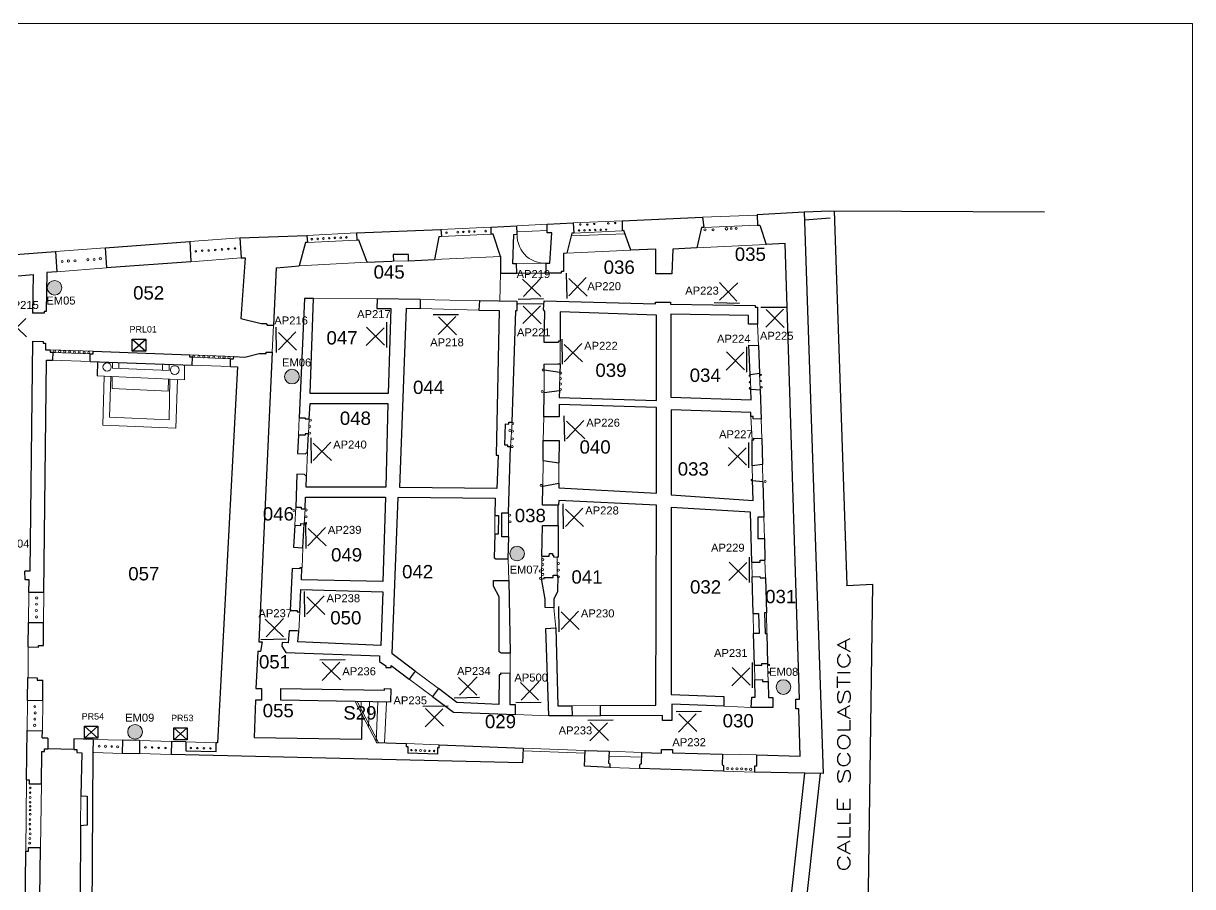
# Model space of a CAD drawing. Header units: millimetres. Extents: x 13761 to 22161, y -4513 to 1427.
# Drawn here: x 17777 to 22161, y -1811 to 1427 of the extents above; entities that cross this region are included whole.
import ezdxf
from ezdxf.enums import TextEntityAlignment as Align

# ---------------------------------------------------------------- set-up
doc = ezdxf.new("R2010")
doc.units = ezdxf.units.MM
doc.layers.add('CODICE EMERGENZE', color=190, linetype='Continuous')
doc.layers.add('CODICE LAMDADINE', color=150, linetype='Continuous')
for name, color, linetype, lineweight in [('LAMPADE DI EMERGENZA', 3, 'Continuous', 18), ('LAMPADINE', 30, 'Continuous', 30), ('MURI', 7, 'Continuous', 9), ('VANI', 66, 'Continuous', 9)]:
    doc.layers.add(name, color=color, linetype=linetype, lineweight=lineweight)
doc.styles.add('DITTA', font='COMPLEX.SHX', dxfattribs={"height": 60})
doc.styles.add('ducale_200', font='ARIAL.TTF', dxfattribs={"height": 1})
doc.styles.get("Standard").update_dxf_attribs({"font": 'ARIAL.TTF'})

msp = doc.modelspace()

# ---------------------------------------------------------------- hatches: boundary and pattern name
at = {"layer": 'LAMPADE DI EMERGENZA'}
for color, points in [(256, [(17865.9, 434.9, 1), (17920.9, 434.9, 1)]), (5, [(18756.1, 101.6, 1), (18811, 101.6, 1)]), (5, [(19600.4, -561.9, 1), (19655.4, -561.9, 1)]), (5, [(20599, -1062.7, 1), (20654, -1062.7, 1)]), (256, [(18167.8, -1230.6, 1), (18222.8, -1230.6, 1)])]:
    msp.add_hatch(color=color, dxfattribs=at).paths.add_polyline_path(points)

# ---------------------------------------------------------------- linework, layer by layer
for centre in [(17893.4, 434.9), (18195.3, -1230.6)]:
    msp.add_circle(centre, 27.5, dxfattribs=at)
at = {"layer": 'LAMPADE DI EMERGENZA', "color": 5}
for centre in [(18783.5, 101.6), (19627.9, -561.9), (20626.5, -1062.7)]:
    msp.add_circle(centre, 27.5, dxfattribs=at)
at = {"layer": 'LAMPADINE'}
for p, q in [((19811.9, 489.8), (19813.8, 395)), ((19648.2, 467.7), (19716.6, 402)), ((19651.4, 402.1), (19717.1, 470.5)), ((19887.2, 472.9), (19821.5, 404.6)), ((19821.6, 469.8), (19890, 404)), ((20386.9, 454.3), (20452.1, 385.3)), ((20386.9, 388.6), (20455.9, 453.7)), ((19630.3, 375.3), (19725.2, 375.6)), ((19631.4, 392.4), (19726.2, 394.3)), ((19648.9, 300.4), (19715.8, 367.7)), ((19650.5, 366.1), (19717.9, 299.2)), ((20366.5, 379.9), (20461.3, 377.1)), ((20541.4, 362.3), (20636.3, 362.7)), ((20560, 287.4), (20626.8, 354.7)), ((20561.6, 353.1), (20628.9, 286.3)), ((17785.3, 319.9), (17719.5, 251.6)), ((17719.6, 316.8), (17788, 251)), ((19312.6, 334.7), (19407.5, 335)), ((19331.2, 259.7), (19398.1, 327)), ((19332.9, 325.4), (19400.2, 258.6)), ((18723.1, 287.2), (18725, 192.3)), ((18798.5, 270.3), (18732.7, 201.9)), ((18732.8, 267.2), (18801.2, 201.4)), ((19129.1, 285.3), (19062.2, 218)), ((19063.4, 286.9), (19130.7, 220.1)), ((19138.3, 305.5), (19138.6, 210.6)), ((18185.1, 242.3), (18235.3, 197.7)), ((18185.1, 197.7), (18235.3, 242.3)), ((18185.1, 242.3), (18235.3, 242.3)), ((18185.1, 197.7), (18185.1, 242.3)), ((18235.3, 242.3), (18235.3, 197.7)), ((19795, 242.7), (19796.9, 147.9)), ((19870.3, 225.8), (19804.6, 157.5)), ((19804.7, 222.7), (19873.1, 156.9)), ((18235.3, 197.7), (18185.1, 197.7)), ((20478.4, 192.9), (20411.5, 125.7)), ((20412.7, 194.6), (20479.9, 127.7)), ((20487.6, 213.1), (20487.9, 118.3)), ((19803.1, -45.8), (19805, -140.7)), ((19878.5, -62.7), (19812.7, -131)), ((19812.8, -65.8), (19881.2, -131.6)), ((18853.9, -127.7), (18855.8, -222.6)), ((18929.3, -144.6), (18863.5, -212.9)), ((18863.6, -147.7), (18932, -213.5)), ((20486.2, -165.4), (20419.3, -232.7)), ((20420.5, -163.7), (20487.8, -230.6)), ((20495.4, -145.2), (20495.7, -240.1)), ((19799.1, -375), (19800.9, -469.8)), ((19874.4, -391.8), (19808.7, -460.2)), ((19808.8, -395), (19877.1, -460.7)), ((18834.1, -447.7), (18835.9, -542.5)), ((18909.4, -464.5), (18843.7, -532.9)), ((18843.8, -467.6), (18912.1, -533.4)), ((20488.6, -595.5), (20421.7, -662.7)), ((20422.9, -593.8), (20490.2, -660.7)), ((20497.8, -575.3), (20498.1, -670.1)), ((18829.1, -704.3), (18830.9, -799.1)), ((18904.4, -721.1), (18838.7, -789.5)), ((18838.8, -724.2), (18907.1, -790)), ((19782.8, -761), (19784.7, -855.9)), ((19858.1, -777.9), (19792.4, -846.2)), ((19792.5, -781), (19860.9, -846.8)), ((18683.3, -808.5), (18751.7, -874.2)), ((18686.4, -874.1), (18752.2, -805.8)), ((18666.5, -883.8), (18761.3, -882)), ((18982.8, -960.2), (18887.9, -961.2)), ((18962.7, -969.7), (18896.3, -1037.5)), ((18965.2, -1035.4), (18897.5, -969)), ((20499.8, -990.5), (20432.9, -1057.7)), ((20434.1, -988.8), (20501.4, -1055.7)), ((20509, -970.3), (20509.3, -1065.1)), ((19408.6, -1027.3), (19476.9, -1093.1)), ((19411.7, -1092.9), (19477.5, -1024.6)), ((19640, -1045.8), (19708.3, -1111.6)), ((19643.1, -1111.5), (19708.8, -1043.1)), ((19369.5, -1134.6), (19274.7, -1135.6)), ((19391.7, -1102.6), (19486.6, -1100.8)), ((19623.1, -1121.2), (19717.9, -1119.3)), ((19349.4, -1144.1), (19283.1, -1211.8)), ((19352, -1209.7), (19284.2, -1143.4)), ((20319, -1154), (20224.1, -1155)), ((20298.9, -1163.5), (20232.5, -1231.3)), ((20301.4, -1229.2), (20233.6, -1162.8)), ((18005.6, -1209.6), (18055.8, -1254.2)), ((18005.6, -1254.2), (18055.8, -1209.6)), ((18005.6, -1209.6), (18055.8, -1209.6)), ((18005.6, -1254.2), (18005.6, -1209.6)), ((18055.8, -1209.6), (18055.8, -1254.2)), ((18340.9, -1215.5), (18391.1, -1260.2)), ((18340.9, -1260.2), (18391.1, -1215.5)), ((18340.9, -1215.5), (18391.1, -1215.5)), ((18340.9, -1260.2), (18340.9, -1215.5)), ((18391.1, -1215.5), (18391.1, -1260.2)), ((19987.4, -1187.4), (19892.5, -1188.4)), ((19967.3, -1196.9), (19901, -1264.7)), ((19969.9, -1262.6), (19902.1, -1196.2)), ((18055.8, -1254.2), (18005.6, -1254.2)), ((18391.1, -1260.2), (18340.9, -1260.2))]:
    msp.add_line(p, q, dxfattribs=at)
at = {"layer": 'MURI', "linetype": 'Continuous', "ltscale": 0.1}
msp.add_line((19680.6, 1426.7), (13760.6, 1426.7), dxfattribs=at)
at = {"layer": 'MURI'}
for p, q in [((13760.6, 1426.7), (22160.6, 1426.7)), ((22160.6, 1426.7), (22160.6, -4513.3)), ((19789, 150), (19789, 235.2)), ((19728.5, -48.5), (19725.7, -137.5)), ((19621.3, -1166), (19747, -1171)), ((19212.9, -1274.6), (19211.6, -1274.6))]:
    msp.add_line(p, q, dxfattribs=at)
at = {"layer": 'MURI', "color": 252}
for p, q in [((20323.3, 699.4), (20528.4, 707.5)), ((19342.1, 653.4), (19529.9, 661.8)), ((19627.1, 667), (19741.1, 673.3)), ((19838.3, 678.5), (20022.3, 685.8)), ((20529.6, 670), (20327.5, 660.7)), ((18400.3, 608.7), (18588, 622.7)), ((18839.8, 631), (19025.4, 640.9)), ((19344.2, 627.3), (19529.9, 635.7)), ((19741.1, 650), (19627.9, 644.5)), ((20032, 637.7), (19830.5, 629.2)), ((19840.4, 639.8), (20022.2, 648.4)), ((17896.8, 571.2), (18083.8, 585.1)), ((19025.4, 613.7), (18841.4, 604.6)), ((19814.8, 564.2), (20054.4, 575.9)), ((20301.1, 584.9), (20561.1, 597.8)), ((18593.6, 546.9), (18404.2, 532.8)), ((18810.1, 517.2), (19066.1, 531.1)), ((19164.4, 535.4), (19220.9, 536.4)), ((19318.1, 540.6), (19565.5, 552.1)), ((19736.9, 527), (19625.1, 524.9)), ((18088.6, 509.3), (17901.5, 495.3)), ((19565.5, 489.4), (19563.6, 385.1)), ((19736.9, 489.4), (19627.1, 489.4)), ((19103, 393.5), (18865, 395.1)), ((19264.5, 356.9), (19484.9, 351.5)), ((19264.8, 390.6), (19486.3, 386.6)), ((18709.9, 192.9), (18714.7, 294.8)), ((20532.6, 218.3), (20529, 298.2)), ((18038.3, 196.7), (17877.6, 202.8)), ((18027.6, 187.5), (17887.3, 192.5)), ((17967.8, 189.6), (17967.1, 189.6)), ((18400.3, 183), (18565.3, 176.7)), ((18414.3, 182.5), (18417.3, 182.3)), ((18527.9, 178.1), (18530, 178.1)), ((17886.3, 163.1), (18027.6, 158.1)), ((18110.6, 155.2), (18110.6, 132.9)), ((18110.6, 132.9), (18323, 124.1)), ((18134.7, 154.3), (18134.7, 131.9)), ((18298.8, 148.5), (18298.8, 125.1)), ((18323, 124.1), (18323, 147.7)), ((18380.9, 90.3), (18380.9, 145.6)), ((18409.7, 144.6), (18553.5, 139.5)), ((18410.3, 174.3), (18553.5, 169)), ((18454.3, 172.6), (18451.5, 172.7)), ((18473.1, 171.9), (18470.4, 172)), ((18511, 170.5), (18508.6, 170.6)), ((18052.7, 104.8), (18380.9, 90.3)), ((18079, 103.6), (18074.4, -80.9)), ((18103.9, 102.5), (18099.3, -50.4)), ((18109.8, 102.3), (18109.8, 56.6)), ((18319.7, 46.9), (18321.2, 93)), ((18323.8, -60), (18325.9, 92.7)), ((18347.9, -91.4), (18353.9, 91.5)), ((19729.7, 127.8), (19729, 42.5)), ((19788.1, 117.9), (19786.2, 50)), ((19787.5, 97.5), (19787.4, 91.8)), ((20501.4, 110.1), (20504, 55.3)), ((20536.7, 115.2), (20539.1, 52.4)), ((18109.8, 56.6), (18319.7, 46.9)), ((19786.9, 76.1), (19786.8, 71.9)), ((18074.4, -80.9), (18347.9, -91.4)), ((18099.3, -50.4), (18323.8, -60)), ((18810.5, -52.4), (18807.6, -117.6)), ((18848.1, -56.9), (18845.4, -112.8)), ((19609.4, -69), (19602.6, -161.5)), ((20504.7, -48.1), (20509, -135.3)), ((20543.5, -57.7), (20545.9, -130.5)), ((18837.9, -272.6), (18842.2, -180.2)), ((19725, -212.5), (19724, -308.7)), ((19784.5, -221.2), (19784, -298.5)), ((20509.1, -232.9), (20510.5, -288.9)), ((20547.9, -227.4), (20549.6, -292.5)), ((18798, -388), (18793.9, -455.7)), ((18832.8, -394), (18829.8, -450.6)), ((19544.6, -419.1), (19543.7, -489.5)), ((19595.6, -408.9), (19595.6, -498.8)), ((20553, -425), (20555.1, -505.2)), ((18825, -539.9), (18821.4, -615.8)), ((19594.7, -582), (19596.9, -662.5)), ((19720.8, -571.4), (19719.6, -656.1)), ((19777.4, -644), (19777.4, -575)), ((20507.6, -594.7), (20509, -648.8)), ((20557.2, -587.2), (20558.9, -653)), ((17797.5, -706.7), (17796.1, -820.2)), ((17853.8, -706.7), (17852.5, -820.2)), ((18809, -853), (18813.3, -780)), ((19772.6, -840.4), (19765.6, -765.1)), ((20512.6, -786.2), (20514.6, -862.1)), ((20562.3, -784.6), (20564.3, -861.5)), ((17795, -911.6), (17795, -1027)), ((19601.7, -1011.6), (19601.7, -936.1)), ((19245.6, -1002.5), (19333.1, -1068.3)), ((20517.7, -980.4), (20519.1, -1036.1)), ((20567.2, -974.5), (20568.9, -1042.1)), ((19310.2, -1097.5), (19223.5, -1032.5)), ((17792.6, -1113.1), (17791.2, -1225.8)), ((17849.2, -1112.4), (17848.1, -1226.4)), ((19020.6, -1116.6), (19100, -1269.1)), ((19028.2, -1116.8), (19107.5, -1270.5)), ((19043.1, -1117.2), (19041.4, -1154.9)), ((19074.6, -1117.9), (19070.4, -1211.1)), ((19106.1, -1118.7), (19099.4, -1268)), ((19137.6, -1119.4), (19130.8, -1271.4)), ((19834.8, -1132.5), (19940.5, -1131.9)), ((20505, -1139.4), (20403.3, -1133.8)), ((19940.7, -1170.1), (19835, -1171.2)), ((18038.8, -1258.8), (18148.2, -1261.9)), ((18212.3, -1263.6), (18331.5, -1266.9)), ((18383.4, -1268.3), (18499.4, -1271.5)), ((18040.9, -1308.7), (18147.6, -1311.3)), ((18330.1, -1315.6), (18211.7, -1312.3)), ((19211.6, -1274.6), (19335.2, -1279.2)), ((19650, -1302), (19882.7, -1310.9)), ((19650.4, -1291.3), (19883.1, -1300.3)), ((19973.4, -1303.7), (20094.2, -1308.4)), ((20397.6, -1314.1), (20525.9, -1317.4)), ((19972.3, -1321.3), (20093.8, -1326)), ((19975.3, -1363.9), (20087.1, -1368.1)), ((20401.7, -1378.6), (20517.9, -1382)), ((17788.9, -1411), (17785.7, -1678.5)), ((17844.7, -1425.9), (17841.3, -1664.3)), ((17991.9, -1470.9), (17991.2, -1583.3))]:
    msp.add_line(p, q, dxfattribs=at)
at = {"layer": 'MURI', "linetype": 'ByBlock', "lineweight": 30}
for p, q in [((20528.4, 710.1), (20704.5, 719.3)), ((20528.4, 710.1), (20528.4, 707.5)), ((20528.4, 707.5), (20529.6, 670)), ((20704.5, 719.3), (20800.2, 724.2)), ((20704.5, 719.3), (20774.9, -1387.5)), ((20800.2, 724.2), (21605.6, 720.4)), ((20816.8, 724.2), (20864.2, -680.7)), ((19529.9, 661.8), (19627.1, 667)), ((19529.9, 661.8), (19529.9, 635.7)), ((19628.2, 635.7), (19627.1, 667)), ((19741.1, 673.3), (19838.3, 678.5)), ((19741.1, 640.9), (19741.1, 673.3)), ((19838.3, 678.5), (19840.4, 639.8)), ((20022.3, 685.8), (20022.2, 648.4)), ((20022.3, 685.8), (20323.3, 699.4)), ((20319.1, 660.7), (20301.1, 584.9)), ((20327.5, 660.7), (20319.1, 660.7)), ((20323.3, 699.4), (20327.5, 660.7)), ((20529.6, 670), (20537.7, 670)), ((20537.7, 670), (20561.1, 597.8)), ((20801.1, 695.9), (20705.5, 689.2)), ((18588, 622.7), (18839.8, 631)), ((18588, 622.7), (18593.6, 546.9)), ((18839.8, 631), (18841.4, 604.6)), ((19025.4, 640.9), (19342.1, 653.4)), ((19025.4, 640.9), (19026.8, 613.8)), ((19334.8, 626.5), (19318.1, 540.6)), ((19344.2, 627.3), (19334.8, 626.5)), ((19342.1, 653.4), (19344.2, 627.3)), ((19538.3, 635.7), (19529.9, 635.7)), ((19565.5, 552.1), (19538.3, 635.7)), ((19611.5, 524.9), (19615.6, 635.2)), ((19615.6, 635.2), (19628.2, 635.7)), ((19757.8, 640.9), (19741.1, 640.9)), ((19750.5, 527), (19757.8, 640.9)), ((19833.1, 639.8), (19814.8, 564.2)), ((19840.4, 639.8), (19833.1, 639.8)), ((20027.5, 650.3), (20022.2, 648.4)), ((20054.4, 575.9), (20027.5, 650.3)), ((17568.1, 546.7), (17896.8, 571.2)), ((17896.8, 571.2), (17901.5, 495.3)), ((18083.8, 585.1), (18400.3, 608.7)), ((18083.8, 585.1), (18088.6, 509.3)), ((18400.3, 608.7), (18404.2, 532.8)), ((18834.7, 604.2), (18810.1, 517.2)), ((18841.4, 604.6), (18834.7, 604.2)), ((19034.8, 613.7), (19025.4, 613.7)), ((19066.1, 531.1), (19034.8, 613.7)), ((20148.4, 580.4), (20054.4, 575.9)), ((20147.4, 487.5), (20148.4, 580.4)), ((20211.2, 580.4), (20208, 487.5)), ((20301.1, 584.9), (20211.2, 580.4)), ((20633.4, 601.3), (20561.1, 597.8)), ((20686.7, -1108.2), (20633.4, 601.3)), ((18404.2, 532.8), (18088.6, 509.3)), ((18608.7, 546.9), (18592.2, 319.2)), ((18593.6, 546.9), (18608.7, 546.9)), ((19066.1, 531.1), (19156.5, 535.4)), ((19156.5, 535.4), (19164.4, 535.7)), ((19220.9, 559.4), (19163.4, 559.4)), ((19163.4, 559.4), (19164.4, 535.4)), ((19220.9, 536.4), (19220.9, 559.4)), ((19220.9, 536.4), (19318.1, 540.6)), ((19565.5, 552.1), (19565.5, 489.4)), ((19736.9, 489.4), (19736.9, 527)), ((19736.9, 527), (19750.5, 527)), ((19814.8, 564.2), (19801.7, 563.6)), ((19801.7, 563.6), (19801.7, 495.7)), ((17699.9, 474.6), (17812.9, 484.6)), ((17812.9, 484.6), (17811.3, 340.3)), ((17864.5, 492.6), (17861.6, 346.5)), ((17901.5, 495.3), (17864.5, 492.6)), ((18724.8, 509.7), (18714.7, 294.8)), ((18724.8, 509.7), (18810.1, 517.2)), ((18810.1, 517.2), (18810.1, 517.2)), ((19565.5, 489.4), (19627.1, 489.4)), ((19625.1, 524.9), (19611.5, 524.9)), ((19627.1, 489.4), (19625.1, 524.9)), ((19793.3, 489.4), (19736.9, 489.4)), ((19801.7, 495.7), (19793.3, 495.7)), ((19793.3, 495.7), (19793.3, 489.4)), ((20208, 487.5), (20147.4, 487.5)), ((18830.2, 394.6), (18810.5, -52.4)), ((18830.8, 395.1), (18830.2, 394.6)), ((18865, 395.1), (18830.8, 395.1)), ((18851.6, 38.3), (18865, 395.1)), ((19103, 393.5), (19102.3, 357)), ((19102.3, 357), (19154.8, 357)), ((19264.8, 390.6), (19103, 393.5)), ((19154.8, 357), (19144.6, 38.3)), ((19188.4, -313.9), (19213.3, 358.2)), ((19213.3, 358.2), (19264.5, 356.9)), ((19264.8, 390.6), (19264.5, 356.9)), ((19486.3, 386.6), (19484.9, 351.5)), ((19484.9, 351.5), (19560.1, 349.6)), ((19628.2, 384), (19486.3, 386.6)), ((19628.2, 349.2), (19628.2, 384)), ((19727, 353.9), (19729.4, 386.6)), ((19731.8, 345.4), (19727, 353.9)), ((19729.4, 386.6), (20146.1, 374.5)), ((20146.1, 374.5), (20146.1, 380.5)), ((20146.1, 380.5), (20203.1, 380.5)), ((20203.1, 380.5), (20203.1, 373.3)), ((20203.1, 373.3), (20520.5, 368.4)), ((20520.5, 368.4), (20520.4, 362.3)), ((20520.4, 362.3), (20529, 362.2)), ((20529, 362.2), (20529, 298.2)), ((17854.4, 339.8), (17811.3, 340.3)), ((17861.6, 346.5), (17854.4, 346.2)), ((17854.4, 346.2), (17854.4, 339.8)), ((18592.2, 319.2), (18668.1, 301.1)), ((19560.1, 349.6), (19549, -192.9)), ((19609.4, -69), (19623.1, 349.2)), ((19623.1, 349.2), (19628.2, 349.2)), ((19729.4, 229.2), (19731.8, 345.4)), ((20150.1, 332.2), (19788.7, 344.2)), ((19788.7, 344.2), (19788.7, 235.2)), ((20150.1, 12.5), (20150.1, 332.2)), ((20495, 330.9), (20204.3, 335.7)), ((20204.3, 335.7), (20204.3, 24.6)), ((20495, 298.2), (20495, 330.9)), ((18668.1, 301.1), (18686.3, 301.1)), ((18686.3, 301.1), (18691.2, 294.5)), ((18691.2, 294.5), (18714.7, 294.8)), ((20529, 298.2), (20495, 298.2)), ((17810.2, 234.4), (17801.1, -627.6)), ((17810.2, 234.4), (17850.2, 233.7)), ((17850.2, 233.7), (17850.2, 227.5)), ((17850.2, 227.5), (17859.1, 227.5)), ((17859.1, 227.5), (17859.1, 202.8)), ((19781.5, 229.2), (19729.4, 229.2)), ((19782.7, 235.2), (19781.5, 229.2)), ((19788.7, 235.2), (19782.7, 235.2)), ((20501.4, 110.1), (20496.2, 219.5)), ((20496.2, 219.5), (20532.6, 218.3)), ((17859.1, 202.8), (17877.6, 202.8)), ((17877.6, 202.8), (17877.6, 194)), ((17877.6, 194), (17887.3, 194)), ((17887.3, 194), (17886.3, 163.1)), ((18027.6, 158.1), (18027.6, 187.5)), ((18027.6, 187.5), (18038.3, 187.5)), ((18038.3, 187.5), (18038.3, 196.7)), ((18038.3, 196.7), (18400.3, 183)), ((18400.6, 174.3), (18400.3, 183)), ((18565, 169), (18565.3, 176.7)), ((18565.3, 176.7), (18607.4, 175.1)), ((18607.4, 175.1), (18660.8, 188.5)), ((18709.9, 192.9), (18659, -893.5)), ((18660.8, 188.5), (18686.4, 188.5)), ((18686.4, 188.5), (18686.4, 192.9)), ((18686.4, 192.9), (18709.9, 192.9)), ((20532.6, 218.3), (20536.7, 115.2)), ((17853.8, -706.7), (17863.7, 163.9)), ((17863.7, 163.9), (17886.3, 163.1)), ((18027.6, 158.1), (18409.7, 144.6)), ((18054.1, 157.2), (18052.7, 104.8)), ((18410.3, 174.3), (18400.6, 174.3)), ((18409.7, 144.6), (18410.3, 174.3)), ((18579.5, 138.6), (18504.4, -1271.6)), ((18553.5, 139.5), (18553.5, 169)), ((18553.5, 169), (18565, 169)), ((18553.5, 139.5), (18579.5, 138.6)), ((19729.5, 124.5), (19729.7, 148.8)), ((19729.7, 148.8), (19780.6, 150)), ((19780.6, 150), (19789, 150)), ((19789, 150), (19788, 112.6)), ((19729.5, 127.8), (19788.1, 117.9)), ((20501.4, 110.1), (20536.7, 115.2)), ((19729, 42.5), (19786.2, 50)), ((19786.3, 53.7), (19785.4, 22.9)), ((20505.9, 14.9), (20504, 55.3)), ((20504, 55.3), (20539.1, 52.4)), ((20539.1, 52.4), (20543.5, -57.7)), ((18848.1, -56.9), (18851.5, 0.9)), ((18851.5, 0.9), (19143.6, 0.9)), ((19144.6, 38.3), (18851.6, 38.3)), ((19143.6, 0.9), (19135.1, -313.4)), ((19728.5, -48.5), (19729, 42.5)), ((19785.4, 22.9), (20150.1, 12.5)), ((20204.3, 24.6), (20505.9, 14.9)), ((20151, -14.6), (19785.4, -2.5)), ((19785.4, -2.5), (19785.4, -48.5)), ((20151, -334.9), (20151, -14.6)), ((20504.7, -32.3), (20205.5, -22.6)), ((20205.5, -22.6), (20205.5, -341.8)), ((20504.7, -48.1), (20504.7, -32.3)), ((18810.5, -52.4), (18832.8, -52.7)), ((18832.8, -52.7), (18832.8, -56.2)), ((18832.8, -56.2), (18848.1, -57.1)), ((19582.2, -155.5), (19584.7, -75.8)), ((19584.7, -75.8), (19596.6, -76.1)), ((19596.6, -76.1), (19596.6, -69)), ((19596.6, -69), (19609.4, -69)), ((19785.4, -48.5), (19728.5, -48.5)), ((20513.2, -48.1), (20504.7, -48.1)), ((20513.2, -56.5), (20513.2, -48.1)), ((20543.5, -57.7), (20513.2, -56.5)), ((18807.6, -117.6), (18804.6, -186.2)), ((18832.6, -117.6), (18807.6, -117.6)), ((18832.7, -112.4), (18832.6, -117.6)), ((18845.4, -112.8), (18832.7, -112.4)), ((18842.2, -180.2), (18845.4, -112.8)), ((20515.6, -135.2), (20515.6, -129)), ((20515.6, -129), (20545.9, -130.5)), ((20545.9, -130.5), (20547.9, -227.4)), ((19593.2, -155.5), (19582.2, -155.5)), ((19593.2, -161.2), (19593.2, -155.5)), ((19602.6, -161.5), (19593.2, -161.2)), ((19595.6, -408.9), (19602.6, -161.5)), ((19725, -212.5), (19725.7, -137.5)), ((19725.7, -137.5), (19785.1, -138.1)), ((19785.1, -138.1), (19784.5, -221.2)), ((20509, -135.3), (20515.6, -135.2)), ((20509.1, -232.9), (20509, -135.3)), ((18804.6, -186.2), (18834.4, -187.5)), ((18834.4, -187.5), (18842.2, -180.2)), ((19549, -192.9), (19556.7, -192.9)), ((19556.7, -192.9), (19552.4, -317.3)), ((19725, -212.5), (19784.5, -221.2)), ((20547.9, -227.4), (20509.1, -232.9)), ((18802.3, -264.2), (18798, -388)), ((18831.1, -265.8), (18802.3, -264.2)), ((18837.9, -272.6), (18831.1, -265.8)), ((18837.1, -313.4), (18837.9, -272.6)), ((19724, -308.7), (19784, -298.5)), ((19784, -298.5), (19783.9, -315.5)), ((20512.3, -363.5), (20510.4, -285.6)), ((20549.6, -292.5), (20510.5, -288.9)), ((20549.6, -292.5), (20553, -425)), ((18832.8, -394), (18834.5, -349.9)), ((18834.5, -349.9), (19134.2, -350.7)), ((19135.1, -313.4), (18837.1, -313.4)), ((19134.2, -350.7), (19124.1, -666.8)), ((19159.4, -937.8), (19182.1, -350.3)), ((19182.1, -350.3), (19545.5, -353.7)), ((19552.4, -317.3), (19188.4, -313.9)), ((19723.3, -380.9), (19724, -308.7)), ((19783.9, -315.5), (20151, -334.9)), ((20205.5, -341.8), (20512.3, -363.5)), ((18798, -388), (18818.4, -388.3)), ((18818.4, -388.3), (18818.3, -393.7)), ((18818.3, -393.7), (18832.8, -394)), ((19545.5, -353.7), (19544.6, -419.1)), ((19783, -380.9), (19723.3, -380.9)), ((19781.3, -456.4), (19781.3, -380.9)), ((19783.9, -362.7), (19783, -380.9)), ((20151, -380.9), (19783.9, -362.7)), ((20148.1, -1131), (20151, -380.9)), ((20205.9, -389.5), (20205.8, -1090.2)), ((20502.7, -406.4), (20205.9, -389.5)), ((19544.6, -419.1), (19558.2, -419.1)), ((19558.2, -419.1), (19556.5, -489.5)), ((19571, -409.7), (19595.6, -408.9)), ((19571, -498.8), (19571, -409.7)), ((20507.6, -594.7), (20502.7, -406.4)), ((20553, -425), (20531, -425)), ((20531, -425), (20531, -505.2)), ((18793.9, -455.7), (18788.9, -537.7)), ((18793.9, -455.7), (18816.4, -457.1)), ((18816.4, -457.1), (18816.4, -449.3)), ((18816.4, -449.3), (18829.8, -450.6)), ((18825, -539.9), (18829.8, -450.6)), ((19720.8, -571.4), (19723.2, -456.4)), ((19723.2, -456.4), (19781.3, -456.4)), ((19781.3, -456.4), (19781.3, -575)), ((19543.8, -489.5), (19541.2, -577.7)), ((19556.5, -489.5), (19543.8, -489.5)), ((19596.4, -498.8), (19571, -498.8)), ((19594.7, -582), (19596.4, -498.8)), ((20531, -505.2), (20555.1, -505.2)), ((20555.1, -505.2), (20557.2, -587.2)), ((18788.9, -537.7), (18825, -539.9)), ((19748.5, -571.8), (19748.7, -561.7)), ((19748.7, -561.7), (19760.1, -561.8)), ((19760.1, -561.8), (19760, -567.4)), ((19760, -567.4), (19764.3, -567.5)), ((19764.3, -567.5), (19764.2, -574.3)), ((19541.2, -577.7), (19548, -582)), ((19548, -582), (19594.7, -582)), ((19720.8, -571.4), (19748.5, -571.8)), ((19764.2, -574.3), (19777.4, -575)), ((19781.3, -575), (19777.4, -575)), ((20507.6, -594.7), (20539.6, -594.7)), ((20539.6, -594.7), (20539.6, -587.2)), ((20539.6, -587.2), (20557.2, -587.2)), ((17801.1, -627.6), (17782.5, -627.7)), ((17782.7, -660.6), (17782.5, -627.7)), ((18784.4, -617.9), (18777.1, -774.9)), ((18813.2, -619.2), (18784.4, -617.9)), ((18813.4, -615.5), (18813.2, -619.2)), ((18820.3, -615.8), (18813.4, -615.5)), ((18819.3, -660), (18820.3, -615.8)), ((19719.6, -656.1), (19729.1, -656.2)), ((19732.9, -733.6), (19719.6, -656.1)), ((19729.1, -656.2), (19729.1, -651.4)), ((19729.1, -651.4), (19762.7, -651.9)), ((19762.7, -651.9), (19762.8, -643.6)), ((19762.8, -643.6), (19777.4, -643.6)), ((19777.4, -644), (19780.1, -644)), ((19780.1, -644), (19778.9, -704.5)), ((20509, -648.8), (20538.5, -648.2)), ((20512.6, -786.2), (20509, -648.8)), ((20538.5, -648.2), (20538.6, -653.5)), ((20538.6, -653.5), (20558.9, -653)), ((20558.9, -653), (20562.3, -784.6)), ((17798.1, -660.6), (17782.7, -660.6)), ((17797.5, -706.7), (17798.1, -660.6)), ((18813.3, -780), (18817.5, -696.8)), ((18817.5, -696.8), (19124.9, -705.3)), ((19124.1, -666.8), (18819.3, -660)), ((19538.8, -684.3), (19538.8, -662.5)), ((19538.8, -662.5), (19596.9, -662.5)), ((19560.6, -724.2), (19538.8, -684.3)), ((19596.9, -662.5), (19601.7, -936.1)), ((20864.7, -681.2), (20864.2, -680.7)), ((20864.7, -681.2), (20960.1, -677)), ((20960.7, -677.5), (20939.7, -2119.9)), ((20960.7, -677.5), (20960.1, -677)), ((17797.5, -706.7), (17853.8, -706.7)), ((19124.9, -705.3), (19116.4, -906.4)), ((19560.6, -930), (19560.6, -724.2)), ((19732.9, -763.9), (19732.9, -733.6)), ((19778.9, -704.5), (19765.6, -733.6)), ((19765.6, -733.6), (19765.6, -765.1)), ((18777.1, -774.9), (18803.1, -774.9)), ((18803.1, -774.9), (18803.1, -780)), ((18803.1, -780), (18813.3, -780)), ((19765.6, -765.1), (19732.9, -763.9)), ((20512.6, -786.2), (20533.2, -786.2)), ((20533.2, -786.2), (20535.3, -862.1)), ((20562.3, -784.6), (20555.8, -784.6)), ((20555.8, -784.6), (20557.8, -861.8)), ((17795, -911.6), (17796.1, -820.2)), ((17796.1, -820.2), (17852.5, -820.2)), ((17851.6, -907), (17852.5, -820.2)), ((18773.4, -852.3), (18769.1, -896.2)), ((18801.4, -852.3), (18773.4, -852.3)), ((18809, -853), (18801.4, -852.3)), ((18801.4, -852.3), (18801.4, -852.3)), ((18805.7, -893.3), (18809, -853)), ((19735, -842.9), (19772.6, -840.4)), ((19747, -1171), (19735, -842.9)), ((19772.6, -840.4), (19780.2, -1133.2)), ((20517.7, -980.4), (20514.6, -862.1)), ((20535.3, -862.1), (20514.6, -862.1)), ((20557.8, -861.8), (20564.3, -861.5)), ((20564.3, -861.5), (20567.2, -974.5)), ((17795, -911.6), (17832.7, -913.2)), ((17832.7, -913.2), (17833, -906.8)), ((17833, -906.8), (17851.6, -907)), ((18659, -893.5), (18671.5, -893.4)), ((18671.5, -893.4), (18666.2, -929.6)), ((18746.3, -895.2), (18745.6, -909.8)), ((18745.6, -909.8), (18760.7, -933.2)), ((18769.1, -896.2), (18746.3, -895.2)), ((19116.4, -906.4), (18805.7, -893.3)), ((18655.8, -929.6), (18648.5, -1068.6)), ((18666.2, -929.6), (18655.8, -929.6)), ((18760.7, -933.2), (19112.2, -945)), ((19112.2, -945), (19112.2, -966.3)), ((19245.6, -1002.5), (19159.4, -937.8)), ((19567.8, -936.1), (19560.6, -930)), ((19601.7, -936.1), (19567.8, -936.1)), ((19112.2, -966.3), (19135.1, -983.2)), ((19135.1, -983.2), (19135.1, -989.2)), ((19135.1, -989.2), (19155.5, -989.2)), ((19155.5, -989.2), (19155.5, -981.5)), ((19155.5, -981.5), (19223.5, -1032.5)), ((19245.6, -1002.5), (19223.5, -1032.5)), ((20517.7, -980.4), (20545, -980.9)), ((20545, -980.9), (20545, -974.5)), ((20545, -974.5), (20567.2, -974.5)), ((17792.6, -1113.1), (17793.6, -1026.9)), ((17793.6, -1026.9), (17828.9, -1028.6)), ((17828.9, -1028.6), (17828.9, -1036.3)), ((17828.9, -1036.3), (17850.1, -1036.3)), ((17849.2, -1112.4), (17850.1, -1036.3)), ((19560.1, -1016.7), (19559.3, -1127.8)), ((19566.1, -1016.7), (19560.1, -1016.7)), ((19601.7, -1011.6), (19566.1, -1010.7)), ((19566.1, -1010.7), (19566.1, -1016.7)), ((19601.7, -1129), (19601.7, -1011.6)), ((20519.1, -1036.1), (20548.2, -1034.6)), ((20520.8, -1100.7), (20519.1, -1036.1)), ((20548.2, -1034.6), (20548.2, -1042.1)), ((20548.2, -1042.1), (20568.9, -1042.1)), ((20568.9, -1042.1), (20570.5, -1101.9)), ((18648.5, -1068.6), (18669.4, -1068.6)), ((18669.4, -1068.6), (18669.4, -1112.4)), ((18741.5, -1112.4), (18741.5, -1068.6)), ((18741.5, -1068.6), (19130.8, -1074.9)), ((19130.8, -1074.9), (19130.8, -1068.6)), ((19130.8, -1068.6), (19153.8, -1069.7)), ((19153.8, -1069.7), (19152.8, -1119.8)), ((19333.1, -1068.3), (19310.2, -1097.5)), ((19402.2, -1120.2), (19333.1, -1068.3)), ((20205.8, -1090.2), (20403.3, -1098.6)), ((17792.6, -1113.1), (17849.2, -1112.4)), ((18646.4, -1112.4), (18642.2, -1252.4)), ((18669.4, -1112.4), (18646.4, -1112.4)), ((19020.6, -1116.6), (18741.5, -1112.4)), ((19152.8, -1119.8), (19020.6, -1116.6)), ((19020.6, -1116.6), (19020.6, -1116.6)), ((19310.2, -1097.5), (19389.8, -1157.2)), ((19559.3, -1127.8), (19402.2, -1120.2)), ((19622.1, -1129.5), (19601.7, -1129)), ((19621.3, -1166), (19622.1, -1129.5)), ((19780.2, -1133.2), (19834.8, -1132.5)), ((19835, -1171.2), (19834.8, -1132.5)), ((19940.5, -1131.9), (20148.1, -1131)), ((19940.7, -1170.1), (19940.5, -1131.9)), ((20403.3, -1133.8), (20208.2, -1126.5)), ((20208.2, -1126.5), (20208.2, -1188.2)), ((20403.3, -1098.6), (20403.3, -1133.8)), ((20505, -1139.4), (20507.5, -1100.7)), ((20586.2, -1139.4), (20505, -1139.4)), ((20507.5, -1100.7), (20520.8, -1100.7)), ((20570.5, -1101.9), (20586.2, -1101.9)), ((20586.2, -1101.9), (20586.2, -1139.4)), ((20673.1, -1144.8), (20673.1, -1108.2)), ((20673.1, -1108.2), (20686.7, -1108.2)), ((19045.7, -1258.7), (19046.7, -1164.7)), ((19389.8, -1157.2), (19621.3, -1166)), ((19835, -1171.2), (19747, -1171)), ((20173.1, -1168.9), (19940.7, -1170.1)), ((20173.1, -1188.2), (20173.1, -1168.9)), ((20684.6, -1144.8), (20673.1, -1144.8)), ((20688.7, -1321.7), (20684.6, -1144.8)), ((17788.9, -1411), (17791.2, -1225.8)), ((17791.2, -1225.8), (17847.9, -1226.4)), ((17847.6, -1253.5), (17847.9, -1226.4)), ((20208.2, -1188.2), (20173.1, -1188.2)), ((17868.8, -1254.1), (17847.6, -1253.5)), ((17847.6, -1253.5), (17868.8, -1253.8)), ((17868.8, -1253.8), (17868.8, -1294.7)), ((17966, -1256.8), (17965.6, -1296.3)), ((18038.8, -1258.8), (17966, -1256.8)), ((18038.8, -1258.8), (18036.8, -1308.7)), ((18148.2, -1261.8), (18147.6, -1311.3)), ((18212.3, -1263.6), (18148.2, -1261.8)), ((18212.3, -1263.6), (18211.7, -1312.8)), ((18331.5, -1266.9), (18330.1, -1315.6)), ((18385.9, -1268.4), (18331.5, -1266.9)), ((18385.9, -1268.4), (18385.2, -1302.5)), ((18642.2, -1252.4), (19045.7, -1258.7)), ((19099.4, -1268), (19100.5, -1270.2)), ((19100.5, -1270.2), (19211.6, -1274.5)), ((17844.7, -1425.9), (17846.4, -1304.9)), ((17846.4, -1304.9), (17855.9, -1304.5)), ((17855.9, -1304.5), (17855.3, -1294.5)), ((17855.3, -1294.5), (17868.8, -1294.7)), ((17965.6, -1296.3), (17868.8, -1294.7)), ((17965.6, -1296.3), (17976.5, -1296.5)), ((17976.5, -1296.5), (17977.1, -1308.5)), ((17977.1, -1308.5), (17995.2, -1309.2)), ((17995.2, -1309.2), (17991.9, -1470.9)), ((18036.8, -1308.7), (18033.1, -1962.8)), ((18211.7, -1312.8), (18147.6, -1311.3)), ((18385.2, -1302.5), (18499.4, -1303.8)), ((18504.4, -1271.6), (18499.4, -1271.5)), ((18499.4, -1303.8), (18499.4, -1271.5)), ((19211.6, -1274.5), (19211.6, -1286.1)), ((19211.6, -1286.1), (19217.5, -1286.1)), ((19217.5, -1286.1), (19217.5, -1310.8)), ((19330, -1314.7), (19217.5, -1310.8)), ((19330, -1314.7), (19330.9, -1290)), ((19330, -1314.7), (19330, -1314.7)), ((19330.9, -1290), (19335.2, -1290.1)), ((19335.2, -1290.1), (19335.2, -1279.2)), ((19335.2, -1279.2), (19650.4, -1291.3)), ((19650.4, -1291.3), (19648.5, -1346.9)), ((19880.8, -1359.8), (19883.1, -1300.3)), ((19883.1, -1300.3), (19973.4, -1303.7)), ((19973.4, -1303.7), (19970.7, -1348.1)), ((20094.2, -1308.4), (20093.3, -1350.4)), ((20094.2, -1308.4), (20168.7, -1311.2)), ((20168.7, -1311.2), (20168.7, -1296.6)), ((20168.7, -1296.6), (20210.6, -1296.6)), ((20210.6, -1296.6), (20210.6, -1309.2)), ((20210.6, -1309.2), (20397.6, -1314.1)), ((20397.6, -1314.1), (20396.7, -1354)), ((19648.5, -1346.9), (18330.1, -1315.6)), ((19970.7, -1348.1), (19975, -1351.1)), ((19975, -1351.1), (19975.3, -1363.9)), ((20093.3, -1350.4), (20087.1, -1355.9)), ((20087.1, -1355.9), (20087.1, -1368.1)), ((20396.7, -1354), (20402.1, -1356.5)), ((20402.1, -1356.5), (20401.7, -1378.6)), ((20525.9, -1317.4), (20688.7, -1321.7)), ((20525.9, -1317.4), (20525.9, -1359.4)), ((19975.3, -1363.9), (19880.8, -1359.8)), ((20401.7, -1378.6), (20087.1, -1368.1)), ((20525.9, -1359.4), (20517.9, -1359.1)), ((20517.9, -1359.1), (20517.9, -1382)), ((20706.6, -1386.1), (20517.9, -1382)), ((20643.8, -1959.4), (20706.6, -1386.1)), ((20763.7, -1387.2), (20685.7, -2099.8)), ((20774.9, -1387.5), (20706.6, -1386.1)), ((17788.9, -1411), (17798.7, -1410.9)), ((17798.7, -1410.9), (17798.8, -1425.9)), ((17798.8, -1425.9), (17844.7, -1425.9)), ((17991.9, -1470.9), (18015.3, -1471.6)), ((18015.3, -1471.6), (18015.3, -1580.6)), ((17991.2, -1583.3), (17989.2, -1855.5)), ((18015.3, -1580.6), (17991.2, -1583.3)), ((17795.7, -1678.5), (17795.7, -1664.3)), ((17795.7, -1664.3), (17841.3, -1664.3)), ((17838.6, -1850.7), (17841.3, -1664.3)), ((17781.7, -2008.1), (17785.7, -1678.5)), ((17785.7, -1678.5), (17795.7, -1678.5))]:
    msp.add_line(p, q, dxfattribs=at)
at = {"layer": 'MURI', "color": 252}
for centre, radius in [((19864.6, 672.2), 2.87), ((19891, 672.2), 2.7), ((19917, 674.3), 2.39), ((19969.3, 676.6), 3.11), ((19995.7, 678), 2.72), ((20413, 656.4), 4.89), ((20430.4, 657.5), 3.26), ((20448.9, 658), 3.81), ((18858.4, 617.1), 3.15), ((18880.1, 618.4), 3.03), ((18901.3, 619.8), 3.15), ((18923.2, 620.8), 2.63), ((18944.9, 622), 3.41), ((18966.6, 622.9), 3.15), ((18987.6, 624.1), 2.66), ((19363.1, 641.8), 2.89), ((19405.3, 643.8), 3.78), ((19426.3, 644.5), 2.7), ((19447.6, 645.5), 3.53), ((19467.8, 645.8), 2.79), ((19509.7, 647.5), 3.11), ((19860.2, 650), 2.89), ((19880.5, 650.6), 2.7), ((19900.4, 651.3), 2.64), ((19921, 652), 2.57), ((19941.6, 652.3), 2.72), ((19961.9, 653), 2.36), ((20332.5, 652.1), 3.96), ((20362.4, 652.6), 3.81), ((18423.3, 571.5), 2.95), ((18447.1, 573.9), 2.93), ((18471.1, 574.9), 2.98), ((18495.9, 577), 3.06), ((18521.1, 578.8), 3.15), ((18545.3, 580.7), 3.04), ((18570.1, 582.5), 2.55), ((17922, 533.2), 3.94), ((17945.4, 535.3), 3.94), ((17970.2, 536.1), 3.94), ((18018.3, 540.5), 3.94), ((18041.7, 541.2), 3.94), ((18065, 544.1), 3.94), ((17893.9, 197), 3.94), ((17912.7, 195.6), 3.94), ((17931.6, 195.3), 3.94), ((17950.4, 194.6), 3.94), ((17985.7, 194.2), 3.94), ((18004.2, 192.9), 3.94), ((18022.1, 192.2), 3.94), ((18415.7, 178.8), 3.94), ((18434.2, 177.4), 3.94), ((18453.1, 176.4), 3.94), ((18471.9, 175.7), 3.94), ((18490.4, 175.3), 3.94), ((18511.4, 175), 3.94), ((18528.8, 174.3), 3.94), ((18547.6, 173.3), 3.94), ((18090.5, 137.8), 15.6), ((18343.9, 126.5), 16.3), ((19726, 126.3), 3.94), ((19790.2, 94.6), 3.94), ((19791.3, 114.6), 3.94), ((20500.2, 104.9), 2.72), ((20540.9, 108.2), 2.93), ((19722.1, 46), 3.94), ((19790.2, 73.9), 3.94), ((19790.2, 53.3), 3.94), ((20500.7, 81), 2.72), ((20500.7, 57.6), 2.72), ((20541.5, 85.3), 2.18), ((20543.7, 61.4), 3.31), ((18850.8, -85.4), 3.94), ((18852.4, -61.8), 3.94), ((19611.6, -74.4), 3.94), ((18850, -110.1), 3.94), ((19601, -100.1), 3.94), ((19610, -131.3), 3.94), ((19610.5, -102.9), 3.94), ((19609.4, -160.8), 3.94), ((19718.2, -306.3), 3.94), ((20507.7, -285.9), 2.72), ((20557.7, -291.9), 3.81), ((18790.8, -400.1), 3.94), ((18836.4, -424.1), 3.94), ((18836.8, -398.5), 3.94), ((19599.9, -417.8), 3.94), ((18834.8, -448.5), 3.94), ((19601, -442.7), 3.94), ((19723.8, -584.9), 3.94), ((19724.3, -603.3), 3.94), ((19782.9, -598.9), 3.94), ((19714.9, -627.3), 3.94), ((19715.4, -654.9), 3.94), ((19723.2, -622.3), 3.94), ((19723.8, -640.1), 3.94), ((19782.4, -649.1), 3.94), ((19782.9, -624), 3.94), ((17826.5, -728.4), 3.94), ((17825.2, -775.6), 3.94), ((17825.8, -752), 3.94), ((17825.8, -799.8), 3.94), ((20571.9, -1008.2), 2.93), ((20571.9, -979.4), 2.72), ((17819, -1135.9), 3.37), ((17819, -1183), 3.33), ((17820.6, -1159.8), 3.88), ((17819, -1206.3), 3.88), ((18060.7, -1284.8), 3.66), ((18084.5, -1284.8), 4.22), ((18108, -1285.6), 2.86), ((18130.2, -1286.8), 3.83), ((18234.3, -1288.9), 3.26), ((18259.4, -1289.3), 2.56), ((18284, -1290.9), 2.83), ((18309.5, -1290.9), 2.86), ((18404.5, -1291.3), 2.94), ((18428.7, -1291.7), 2.86), ((18453.4, -1292.5), 3.23), ((18478, -1292.9), 2.86), ((19231.6, -1299.3), 2.77), ((19248.1, -1300.2), 3.06), ((19265.8, -1300.2), 3.67), ((19282, -1301.4), 3.68), ((19299.2, -1302), 2.75), ((19316.6, -1302.3), 2.82), ((20417.5, -1368.4), 3.94), ((20434.4, -1369.2), 3.94), ((20452.1, -1369.2), 3.94), ((20469.8, -1369.6), 3.94), ((20486.3, -1370.4), 3.94), ((20503.6, -1371.2), 3.94), ((17802.6, -1440.8), 3.23), ((17802.2, -1477.1), 3.33), ((17801.8, -1458.5), 2.83), ((17801.8, -1494.9), 3.23), ((17801.8, -1524), 3.23), ((17802.2, -1509.8), 2.86), ((17801, -1577.3), 3.26), ((17801.4, -1559.9), 3.33), ((17802.2, -1539.7), 3.23), ((17801.4, -1595.4), 3.23), ((17801.8, -1613.2), 3.64), ((17800.2, -1648.6), 3.61), ((17801, -1630.6), 3.64)]:
    msp.add_circle(centre, radius, dxfattribs=at)
for centre, radius, start, end in [((19731.8, 630.6), 103.7, 177.1912, 280.4704), ((17967.6, 193.5), 3.94, 273.2751, 262.6776), ((18509.9, 174.3), 3.94, 249.7054, 286.0553)]:
    msp.add_arc(centre, radius, start, end, dxfattribs=at)

# ---------------------------------------------------------------- texts
at = {"layer": 'CODICE EMERGENZE', "style": 'ducale_200'}
for s, p in [('EM05', (17862.6, 372.1)), ('EM06', (18746.3, 139.8)), ('EM04', (17689.8, -539.6)), ('EM07', (19599.6, -637.2)), ('EM08', (20572.5, -1020.5)), ('EM09', (18158, -1192.5))]:
    msp.add_text(s, height=30, dxfattribs=at).set_placement(p)
at = {"layer": 'CODICE LAMDADINE', "attachment_point": 1, "line_spacing_factor": 0.75, "style": 'ducale_200'}
for s, insert, char_height, width in [('AP219', (19625.9, 501.5), 30, 1534), ('AP220', (19891.4, 456), 30, 1534), ('AP223', (20258.1, 439.4), 30, 1534), ('AP215', (17708.7, 385.5), 30, 1534), ('AP217', (19028, 351.2), 30, 1534), ('AP216', (18717.4, 327.4), 30, 1534), ('PRL01', (18174.7, 291.2), 24, 1227.2), ('AP221', (19627.2, 282.9), 30, 1534), ('AP225', (20538.2, 270), 30, 1534), ('AP218', (19302, 245.5), 30, 1534), ('AP222', (19879.2, 232.4), 30, 1534), ('AP224', (20377.3, 258.8), 30, 1534), ('AP226', (19887.3, -56.1), 30, 1534), ('AP227', (20385.1, -99.5), 30, 1534), ('AP240', (18938.1, -138), 30, 1534), ('AP228', (19883.3, -385.3), 30, 1534), ('AP239', (18918.3, -458), 30, 1534), ('AP229', (20354.9, -524.9), 30, 1534), ('AP238', (18913.3, -714.6), 30, 1534), ('AP237', (18657.9, -770.6), 30, 1534), ('AP230', (19867, -771.3), 30, 1534), ('AP231', (20366.1, -919.9), 30, 1534), ('AP236', (18972.5, -988.5), 30, 1534), ('AP234', (19402.6, -987.5), 30, 1534), ('AP500', (19617.6, -1012.1), 30, 1534), ('AP235', (19164.2, -1097.5), 30, 1534), ('PR54', (17995.2, -1160.7), 24, 1227.2), ('PR53', (18330.5, -1166.6), 24, 1227.2), ('AP233', (19783.6, -1210.3), 30, 1534), ('AP232', (20209.9, -1254.4), 30, 1534)]:
    msp.add_mtext(s, dxfattribs=dict(at, insert=insert, char_height=char_height, width=width))
at = {"layer": 'MURI', "style": 'DITTA', "width": 1.5}
msp.add_text('CALLE SCOLASTICA', height=47.248, rotation=90, dxfattribs=at).set_placement((20876.4, -1316.2), align=Align.CENTER)
at = {"layer": 'VANI'}
for s, p in [('035', (20444.1, 536)), ('036', (19952.4, 487.3)), ('045', (19089.7, 469.2)), ('052', (18188, 391)), ('047', (18913.1, 222.3)), ('039', (19921.4, 100.8)), ('034', (20274.9, 81.9)), ('044', (19237.6, 36.6)), ('048', (18963.2, -79.4)), ('040', (19862, -187.1)), ('033', (20230.1, -269.6)), ('046', (18674.5, -438.1)), ('038', (19619.1, -444.2)), ('049', (18930.2, -591.7)), ('057', (18169.9, -662.5)), ('042', (19196.5, -654.9)), ('041', (19831.5, -674.7)), ('032', (20276.2, -712.2)), ('031', (20558, -748.2)), ('050', (18927.3, -827.7)), ('051', (18659.9, -993)), ('055', (18673.9, -1176)), ('029', (19507.3, -1216.9)), ('030', (20398.5, -1213.9))]:
    msp.add_text(s, height=50, dxfattribs=at).set_placement(p)
at = {"layer": 'VANI', "color": 161}
msp.add_text('S29', height=50, dxfattribs=at).set_placement((18976.2, -1184.4))

doc.saveas('drawing.dxf')
